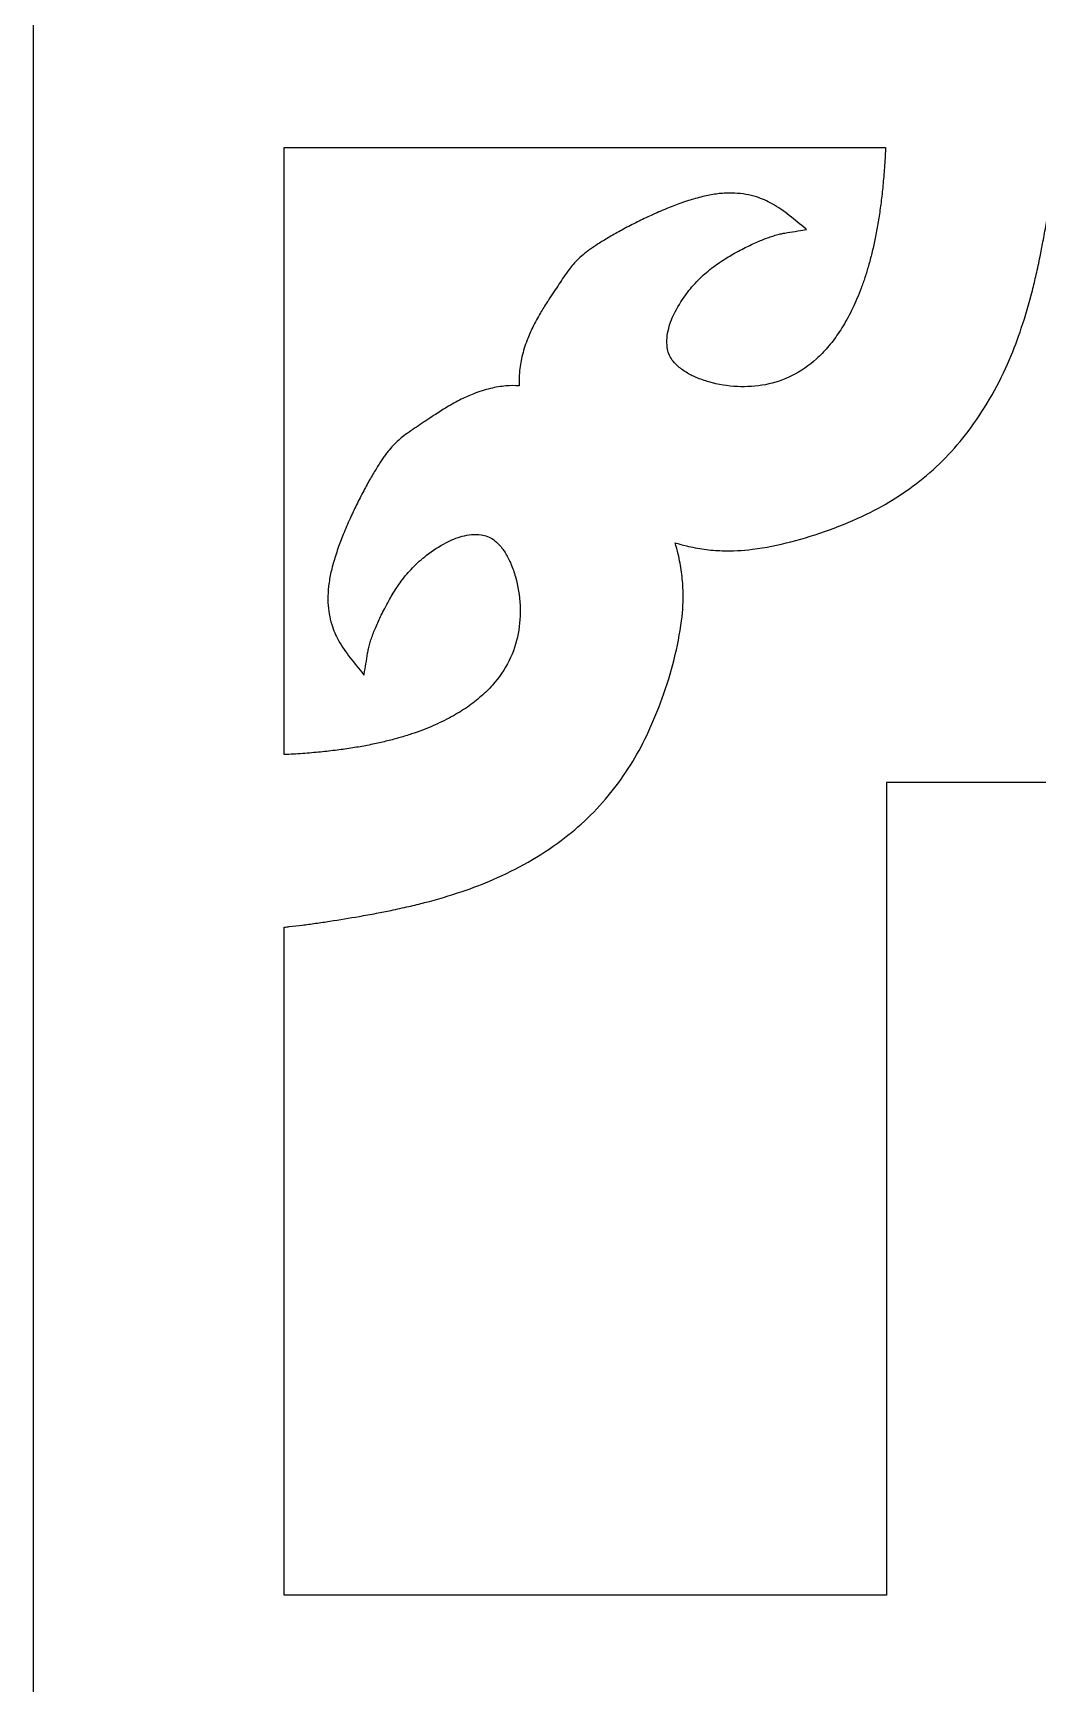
# Model space of a CAD drawing. Header units: centimetres. Extents: x -27 to -20.3, y -9 to 9.
# Drawn here: x -26.999 to -25.649, y 0 to 2.217 of the extents above; entities that cross this region are included whole.
import ezdxf

# ---------------------------------------------------------------- set-up
doc = ezdxf.new("R2010")
doc.units = ezdxf.units.CM
doc.header["$MEASUREMENT"] = 0
doc.layers.add('layer 1', color=7, linetype='Continuous')

msp = doc.modelspace()

# ---------------------------------------------------------------- linework, layer by layer
at = {"layer": 'layer 1', "color": 250}
for points, knots in [([(-20.28417, 9.00077), (-20.28417, 3.00045), (-20.28417, -2.99988), (-20.28417, -9.00021), (-20.28417, -9.00021), (-22.52248, -9.00021), (-24.76082, -9.00021), (-26.99914, -9.00021), (-26.99914, -9.00021), (-26.99914, -2.99988), (-26.99914, 3.00045), (-26.99914, 9.00077), (-26.99914, 9.00077), (-24.76082, 9.00077), (-22.52248, 9.00077), (-20.28417, 9.00077)], [0, 0, 0, 0, 0.2, 0.2, 0.2, 0.2, 0.4, 0.4, 0.4, 0.4, 0.6, 0.6, 0.6, 0.6, 1, 1, 1, 1]), ([(-24.80634, 2.0638), (-25.07871, 2.0638), (-25.35106, 2.0638), (-25.62346, 2.0638), (-25.62346, 2.0638), (-25.62377, 2.06075), (-25.6241, 2.05771), (-25.62442, 2.05467), (-25.62442, 2.05467), (-25.62509, 2.04881), (-25.62576, 2.04297), (-25.62651, 2.03713), (-25.62651, 2.03713), (-25.62726, 2.03111), (-25.62804, 2.02511), (-25.62886, 2.01909), (-25.62886, 2.01909), (-25.62974, 2.01278), (-25.63065, 2.00645), (-25.6316, 2.00016), (-25.6316, 2.00016), (-25.63373, 1.9869), (-25.63589, 1.97366), (-25.63804, 1.96039), (-25.63804, 1.96039), (-25.63938, 1.95254), (-25.6408, 1.94467), (-25.64228, 1.93685), (-25.64228, 1.93685), (-25.64353, 1.93026), (-25.6448, 1.92366), (-25.64615, 1.9171), (-25.64615, 1.9171), (-25.64778, 1.90909), (-25.64952, 1.90109), (-25.65134, 1.89312), (-25.65134, 1.89312), (-25.65299, 1.88594), (-25.65469, 1.87878), (-25.65653, 1.87164), (-25.65653, 1.87164), (-25.66089, 1.85456), (-25.66582, 1.83764), (-25.67138, 1.82091), (-25.67138, 1.82091), (-25.67604, 1.80671), (-25.68136, 1.79272), (-25.68722, 1.77898), (-25.68722, 1.77898), (-25.70106, 1.74644), (-25.7185, 1.7157), (-25.73927, 1.68713), (-25.73927, 1.68713), (-25.75761, 1.66193), (-25.77905, 1.6393), (-25.80321, 1.61966), (-25.80321, 1.61966), (-25.82671, 1.60055), (-25.85227, 1.58435), (-25.87952, 1.57124), (-25.87952, 1.57124), (-25.91205, 1.55563), (-25.94596, 1.54323), (-25.98085, 1.53419), (-25.98085, 1.53419), (-25.99788, 1.52978), (-26.01514, 1.52643), (-26.03254, 1.52414), (-26.03254, 1.52414), (-26.046, 1.52238), (-26.05958, 1.52172), (-26.07318, 1.52216), (-26.07318, 1.52216), (-26.08131, 1.52242), (-26.08942, 1.52311), (-26.09749, 1.52422), (-26.09749, 1.52422), (-26.10552, 1.52533), (-26.11349, 1.52681), (-26.12138, 1.52875), (-26.12138, 1.52875), (-26.12648, 1.53), (-26.13159, 1.53143), (-26.13661, 1.533), (-26.13661, 1.533), (-26.13504, 1.52792), (-26.13364, 1.52281), (-26.13239, 1.51765), (-26.13239, 1.51765), (-26.1305, 1.5097), (-26.12899, 1.50169), (-26.1279, 1.49358), (-26.1279, 1.49358), (-26.12679, 1.48547), (-26.12612, 1.4773), (-26.12587, 1.46914), (-26.12587, 1.46914), (-26.12541, 1.45546), (-26.12608, 1.44179), (-26.12784, 1.42823), (-26.12784, 1.42823), (-26.13009, 1.41068), (-26.13344, 1.39331), (-26.1378, 1.37618), (-26.1378, 1.37618), (-26.14678, 1.34103), (-26.15908, 1.30693), (-26.17462, 1.27416), (-26.17462, 1.27416), (-26.18763, 1.24673), (-26.20374, 1.22099), (-26.22268, 1.19733), (-26.22268, 1.19733), (-26.24222, 1.17301), (-26.26467, 1.15143), (-26.28971, 1.13296), (-26.28971, 1.13296), (-26.31809, 1.11205), (-26.34863, 1.09451), (-26.38095, 1.08055), (-26.38095, 1.08055), (-26.39461, 1.07465), (-26.40848, 1.06933), (-26.42259, 1.06461), (-26.42259, 1.06461), (-26.4392, 1.05902), (-26.45603, 1.05405), (-26.473, 1.04966), (-26.473, 1.04966), (-26.48009, 1.04783), (-26.48719, 1.04608), (-26.49433, 1.04444), (-26.49433, 1.04444), (-26.50226, 1.04259), (-26.51017, 1.04086), (-26.51815, 1.03922), (-26.51815, 1.03922), (-26.52465, 1.03785), (-26.53121, 1.03655), (-26.53776, 1.03532), (-26.53776, 1.03532), (-26.5455, 1.03384), (-26.55323, 1.03243), (-26.56101, 1.03107), (-26.56101, 1.03107), (-26.57415, 1.0289), (-26.58733, 1.02675), (-26.60049, 1.02458), (-26.60049, 1.02458), (-26.60679, 1.02362), (-26.61312, 1.0227), (-26.61944, 1.02181), (-26.61944, 1.02181), (-26.62541, 1.02098), (-26.6314, 1.02019), (-26.63736, 1.01943), (-26.63736, 1.01943), (-26.64317, 1.0187), (-26.64897, 1.01799), (-26.65478, 1.01735), (-26.65478, 1.01735), (-26.65705, 1.01709), (-26.6593, 1.01684), (-26.66156, 1.01659), (-26.66156, 1.01659), (-26.66156, 0.71762), (-26.66156, 0.41862), (-26.66156, 0.11964), (-26.66156, 0.11964), (-26.39188, 0.11964), (-26.1222, 0.11964), (-25.8525, 0.11964), (-25.8525, 0.11964), (-25.8525, 0.40834), (-25.8525, 0.69706), (-25.8525, 0.98575), (-25.8525, 0.98575), (-25.8525, 1.04267), (-25.8525, 1.09959), (-25.8525, 1.15652), (-25.8525, 1.15652), (-25.8525, 1.17024), (-25.8525, 1.18396), (-25.8525, 1.19768), (-25.8525, 1.19768), (-25.8525, 1.20194), (-25.8525, 1.20621), (-25.8525, 1.21047), (-25.8525, 1.21047), (-25.8525, 1.21067), (-25.8525, 1.21087), (-25.8525, 1.21105), (-25.8525, 1.21105), (-25.85229, 1.21105), (-25.8521, 1.21105), (-25.8519, 1.21105), (-25.8519, 1.21105), (-25.84768, 1.21105), (-25.84345, 1.21105), (-25.83918, 1.21105), (-25.83918, 1.21105), (-25.49492, 1.21105), (-25.15062, 1.21105), (-24.80634, 1.21105), (-24.80634, 1.21105), (-24.80634, 1.49531), (-24.80634, 1.77955), (-24.80634, 2.0638)], [0, 0, 0, 0, 0.0188679, 0.0188679, 0.0188679, 0.0188679, 0.0377358, 0.0377358, 0.0377358, 0.0377358, 0.0566038, 0.0566038, 0.0566038, 0.0566038, 0.0754717, 0.0754717, 0.0754717, 0.0754717, 0.0943396, 0.0943396, 0.0943396, 0.0943396, 0.1132075, 0.1132075, 0.1132075, 0.1132075, 0.1320755, 0.1320755, 0.1320755, 0.1320755, 0.1509434, 0.1509434, 0.1509434, 0.1509434, 0.1698113, 0.1698113, 0.1698113, 0.1698113, 0.1886792, 0.1886792, 0.1886792, 0.1886792, 0.2075472, 0.2075472, 0.2075472, 0.2075472, 0.2264151, 0.2264151, 0.2264151, 0.2264151, 0.245283, 0.245283, 0.245283, 0.245283, 0.2641509, 0.2641509, 0.2641509, 0.2641509, 0.2830189, 0.2830189, 0.2830189, 0.2830189, 0.3018868, 0.3018868, 0.3018868, 0.3018868, 0.3207547, 0.3207547, 0.3207547, 0.3207547, 0.3396226, 0.3396226, 0.3396226, 0.3396226, 0.3584906, 0.3584906, 0.3584906, 0.3584906, 0.3773585, 0.3773585, 0.3773585, 0.3773585, 0.3962264, 0.3962264, 0.3962264, 0.3962264, 0.4150943, 0.4150943, 0.4150943, 0.4150943, 0.4339623, 0.4339623, 0.4339623, 0.4339623, 0.4528302, 0.4528302, 0.4528302, 0.4528302, 0.4716981, 0.4716981, 0.4716981, 0.4716981, 0.490566, 0.490566, 0.490566, 0.490566, 0.509434, 0.509434, 0.509434, 0.509434, 0.5283019, 0.5283019, 0.5283019, 0.5283019, 0.5471698, 0.5471698, 0.5471698, 0.5471698, 0.5660377, 0.5660377, 0.5660377, 0.5660377, 0.5849057, 0.5849057, 0.5849057, 0.5849057, 0.6037736, 0.6037736, 0.6037736, 0.6037736, 0.6226415, 0.6226415, 0.6226415, 0.6226415, 0.6415094, 0.6415094, 0.6415094, 0.6415094, 0.6603774, 0.6603774, 0.6603774, 0.6603774, 0.6792453, 0.6792453, 0.6792453, 0.6792453, 0.6981132, 0.6981132, 0.6981132, 0.6981132, 0.7169811, 0.7169811, 0.7169811, 0.7169811, 0.7358491, 0.7358491, 0.7358491, 0.7358491, 0.754717, 0.754717, 0.754717, 0.754717, 0.7735849, 0.7735849, 0.7735849, 0.7735849, 0.7924528, 0.7924528, 0.7924528, 0.7924528, 0.8113208, 0.8113208, 0.8113208, 0.8113208, 0.8301887, 0.8301887, 0.8301887, 0.8301887, 0.8490566, 0.8490566, 0.8490566, 0.8490566, 0.8679245, 0.8679245, 0.8679245, 0.8679245, 0.8867925, 0.8867925, 0.8867925, 0.8867925, 0.9056604, 0.9056604, 0.9056604, 0.9056604, 0.9245283, 0.9245283, 0.9245283, 0.9245283, 0.9433962, 0.9433962, 0.9433962, 0.9433962, 0.9622642, 0.9622642, 0.9622642, 0.9622642, 1, 1, 1, 1]), ([(-26.34586, 1.74366), (-26.34622, 1.74967), (-26.34613, 1.7557), (-26.34564, 1.76172), (-26.34564, 1.76172), (-26.34507, 1.76877), (-26.34394, 1.77576), (-26.34232, 1.78263), (-26.34232, 1.78263), (-26.34049, 1.79033), (-26.33814, 1.79786), (-26.33529, 1.80523), (-26.33529, 1.80523), (-26.33308, 1.811), (-26.33056, 1.81669), (-26.32782, 1.82223), (-26.32782, 1.82223), (-26.32457, 1.82885), (-26.32107, 1.83532), (-26.31729, 1.84168), (-26.31729, 1.84168), (-26.31592, 1.84401), (-26.31451, 1.84633), (-26.31309, 1.84862), (-26.31309, 1.84862), (-26.31134, 1.85141), (-26.3096, 1.85417), (-26.30782, 1.85691), (-26.30782, 1.85691), (-26.3074, 1.85757), (-26.30702, 1.8582), (-26.30659, 1.85883), (-26.30659, 1.85883), (-26.30414, 1.86254), (-26.30171, 1.86623), (-26.29926, 1.86991), (-26.29926, 1.86991), (-26.29484, 1.87665), (-26.29038, 1.88338), (-26.28595, 1.89014), (-26.28595, 1.89014), (-26.28372, 1.89344), (-26.28137, 1.89671), (-26.27897, 1.89992), (-26.27897, 1.89992), (-26.27723, 1.90223), (-26.2754, 1.90448), (-26.27349, 1.90666), (-26.27349, 1.90666), (-26.27122, 1.90925), (-26.26885, 1.91175), (-26.26634, 1.91412), (-26.26634, 1.91412), (-26.26369, 1.91665), (-26.26093, 1.91906), (-26.25806, 1.92137), (-26.25806, 1.92137), (-26.25658, 1.92256), (-26.25506, 1.92373), (-26.25352, 1.92484), (-26.25352, 1.92484), (-26.25178, 1.92615), (-26.25003, 1.92742), (-26.24826, 1.92865), (-26.24826, 1.92865), (-26.24649, 1.92988), (-26.2447, 1.93106), (-26.24293, 1.93223), (-26.24293, 1.93223), (-26.24078, 1.93364), (-26.23862, 1.93502), (-26.23646, 1.93638), (-26.23646, 1.93638), (-26.23423, 1.93777), (-26.232, 1.93912), (-26.22976, 1.94048), (-26.22976, 1.94048), (-26.22725, 1.94197), (-26.22475, 1.94345), (-26.22223, 1.94491), (-26.22223, 1.94491), (-26.21958, 1.94643), (-26.21694, 1.94794), (-26.21428, 1.94943), (-26.21428, 1.94943), (-26.21148, 1.95098), (-26.20869, 1.95251), (-26.20587, 1.95403), (-26.20587, 1.95403), (-26.19967, 1.95735), (-26.19341, 1.9606), (-26.18713, 1.96374), (-26.18713, 1.96374), (-26.18103, 1.96677), (-26.17489, 1.96971), (-26.16869, 1.97256), (-26.16869, 1.97256), (-26.16169, 1.97576), (-26.15464, 1.97881), (-26.14754, 1.98174), (-26.14754, 1.98174), (-26.14142, 1.98425), (-26.1352, 1.98662), (-26.12898, 1.98884), (-26.12898, 1.98884), (-26.12556, 1.99007), (-26.12211, 1.99122), (-26.11868, 1.99232), (-26.11868, 1.99232), (-26.11559, 1.99332), (-26.11249, 1.99427), (-26.10938, 1.99517), (-26.10938, 1.99517), (-26.10604, 1.99611), (-26.10268, 1.99699), (-26.09935, 1.9978), (-26.09935, 1.9978), (-26.09639, 1.9985), (-26.09344, 1.99915), (-26.09049, 1.99971), (-26.09049, 1.99971), (-26.08748, 2.00029), (-26.08443, 2.00078), (-26.08139, 2.00119), (-26.08139, 2.00119), (-26.07853, 2.00158), (-26.07566, 2.00188), (-26.07279, 2.0021), (-26.07279, 2.0021), (-26.07, 2.00231), (-26.06722, 2.00244), (-26.06439, 2.00248), (-26.06439, 2.00248), (-26.06172, 2.00253), (-26.05905, 2.00248), (-26.05638, 2.00236), (-26.05638, 2.00236), (-26.05139, 2.00213), (-26.04642, 2.00158), (-26.04147, 2.00071), (-26.04147, 2.00071), (-26.03671, 1.99988), (-26.03199, 1.99873), (-26.02737, 1.99726), (-26.02737, 1.99726), (-26.01999, 1.99494), (-26.0129, 1.99187), (-26.00614, 1.98807), (-26.00614, 1.98807), (-25.99801, 1.98347), (-25.99031, 1.97824), (-25.98305, 1.97237), (-25.98305, 1.97237), (-25.97567, 1.96641), (-25.96829, 1.96046), (-25.96091, 1.95448), (-25.96091, 1.95448), (-25.96056, 1.95423), (-25.96023, 1.95393), (-25.95989, 1.95366), (-25.95989, 1.95366), (-25.96031, 1.95359), (-25.96075, 1.95351), (-25.96119, 1.95345), (-25.96119, 1.95345), (-25.97053, 1.95186), (-25.97986, 1.9503), (-25.98916, 1.94874), (-25.98916, 1.94874), (-25.99119, 1.9484), (-25.99319, 1.94801), (-25.99517, 1.94754), (-25.99517, 1.94754), (-25.99746, 1.94701), (-25.99974, 1.94642), (-26.00203, 1.94575), (-26.00203, 1.94575), (-26.00428, 1.94511), (-26.00648, 1.9444), (-26.0087, 1.94366), (-26.0087, 1.94366), (-26.01126, 1.94278), (-26.01379, 1.94186), (-26.01629, 1.94087), (-26.01629, 1.94087), (-26.01875, 1.93993), (-26.0212, 1.93893), (-26.02361, 1.93789), (-26.02361, 1.93789), (-26.02643, 1.93669), (-26.02918, 1.93545), (-26.03195, 1.93417), (-26.03195, 1.93417), (-26.03463, 1.93292), (-26.03727, 1.93164), (-26.03993, 1.93033), (-26.03993, 1.93033), (-26.04297, 1.92881), (-26.046, 1.92726), (-26.049, 1.92568), (-26.049, 1.92568), (-26.05236, 1.92391), (-26.05571, 1.92211), (-26.059, 1.92025), (-26.059, 1.92025), (-26.0617, 1.91874), (-26.06438, 1.91717), (-26.067, 1.91558), (-26.067, 1.91558), (-26.07024, 1.9136), (-26.07347, 1.91153), (-26.07666, 1.90939), (-26.07666, 1.90939), (-26.07952, 1.90745), (-26.08236, 1.90543), (-26.08515, 1.90333), (-26.08515, 1.90333), (-26.08831, 1.90095), (-26.09143, 1.89844), (-26.09447, 1.89586), (-26.09447, 1.89586), (-26.09737, 1.89336), (-26.10021, 1.89077), (-26.10294, 1.8881), (-26.10294, 1.8881), (-26.106, 1.88514), (-26.10894, 1.88206), (-26.11174, 1.87888), (-26.11174, 1.87888), (-26.11459, 1.87568), (-26.1173, 1.87238), (-26.11991, 1.86897), (-26.11991, 1.86897), (-26.12619, 1.86078), (-26.13174, 1.85206), (-26.13652, 1.84291), (-26.13652, 1.84291), (-26.1402, 1.83587), (-26.14308, 1.82848), (-26.14515, 1.82081), (-26.14515, 1.82081), (-26.14739, 1.81247), (-26.14805, 1.80383), (-26.14704, 1.79523), (-26.14704, 1.79523), (-26.14634, 1.78925), (-26.14422, 1.78365), (-26.1408, 1.77871), (-26.1408, 1.77871), (-26.13877, 1.77579), (-26.13642, 1.77313), (-26.13378, 1.77076), (-26.13378, 1.77076), (-26.13002, 1.7674), (-26.126, 1.76441), (-26.1217, 1.7618), (-26.1217, 1.7618), (-26.11737, 1.75919), (-26.11289, 1.75688), (-26.10823, 1.75488), (-26.10823, 1.75488), (-26.10262, 1.75253), (-26.09691, 1.7505), (-26.09104, 1.74883), (-26.09104, 1.74883), (-26.07854, 1.74529), (-26.06571, 1.7432), (-26.05276, 1.74257), (-26.05276, 1.74257), (-26.04019, 1.74196), (-26.02764, 1.74285), (-26.01529, 1.74518), (-26.01529, 1.74518), (-26.00276, 1.74756), (-25.99068, 1.75166), (-25.97929, 1.7574), (-25.97929, 1.7574), (-25.96743, 1.76335), (-25.9565, 1.77086), (-25.94662, 1.77979), (-25.94662, 1.77979), (-25.94137, 1.78453), (-25.93644, 1.78961), (-25.93182, 1.79498), (-25.93182, 1.79498), (-25.92665, 1.80101), (-25.92179, 1.80733), (-25.91735, 1.81392), (-25.91735, 1.81392), (-25.91505, 1.8173), (-25.91283, 1.82076), (-25.91071, 1.82426), (-25.91071, 1.82426), (-25.90845, 1.82802), (-25.90626, 1.83185), (-25.90419, 1.8357), (-25.90419, 1.8357), (-25.90207, 1.83964), (-25.90004, 1.84362), (-25.8981, 1.84765), (-25.8981, 1.84765), (-25.89602, 1.85199), (-25.89405, 1.85637), (-25.89218, 1.8608), (-25.89218, 1.8608), (-25.89023, 1.86534), (-25.88841, 1.86994), (-25.88667, 1.87458), (-25.88667, 1.87458), (-25.88482, 1.87946), (-25.88308, 1.88437), (-25.88147, 1.88932), (-25.88147, 1.88932), (-25.87976, 1.89449), (-25.87816, 1.89968), (-25.87668, 1.90491), (-25.87668, 1.90491), (-25.87508, 1.91052), (-25.87357, 1.91617), (-25.87219, 1.92183), (-25.87219, 1.92183), (-25.87073, 1.9277), (-25.86941, 1.93361), (-25.86817, 1.93952), (-25.86817, 1.93952), (-25.86684, 1.94596), (-25.8656, 1.95243), (-25.86449, 1.95891), (-25.86449, 1.95891), (-25.86391, 1.96224), (-25.86338, 1.96557), (-25.86286, 1.9689), (-25.86286, 1.9689), (-25.86229, 1.97238), (-25.86178, 1.97589), (-25.86129, 1.97939), (-25.86129, 1.97939), (-25.86081, 1.98292), (-25.86032, 1.98647), (-25.85987, 1.99004), (-25.85987, 1.99004), (-25.8594, 1.99376), (-25.85897, 1.99749), (-25.85855, 2.00121), (-25.85855, 2.00121), (-25.85813, 2.005), (-25.85773, 2.00878), (-25.85735, 2.01257), (-25.85735, 2.01257), (-25.85697, 2.01654), (-25.85663, 2.02051), (-25.85627, 2.02451), (-25.85627, 2.02451), (-25.85594, 2.02853), (-25.85561, 2.03257), (-25.85534, 2.0366), (-25.85534, 2.0366), (-25.85505, 2.04084), (-25.85478, 2.04507), (-25.85451, 2.04933), (-25.85451, 2.04933), (-25.85424, 2.05361), (-25.85402, 2.0579), (-25.85381, 2.06219), (-25.85381, 2.06219), (-25.85379, 2.06274), (-25.85375, 2.06327), (-25.85375, 2.0638), (-25.85375, 2.0638), (-26.123, 2.0638), (-26.39227, 2.0638), (-26.66156, 2.0638), (-26.66156, 2.0638), (-26.66156, 1.79196), (-26.66156, 1.52014), (-26.66156, 1.24831), (-26.66156, 1.24831), (-26.65754, 1.2485), (-26.6535, 1.24872), (-26.64948, 1.24898), (-26.64948, 1.24898), (-26.64526, 1.24923), (-26.64107, 1.2495), (-26.63685, 1.24981), (-26.63685, 1.24981), (-26.63282, 1.25009), (-26.62884, 1.25041), (-26.62481, 1.25075), (-26.62481, 1.25075), (-26.62086, 1.25109), (-26.61692, 1.25146), (-26.61298, 1.25186), (-26.61298, 1.25186), (-26.60922, 1.25223), (-26.60546, 1.25261), (-26.6017, 1.25305), (-26.6017, 1.25305), (-26.59798, 1.25345), (-26.59427, 1.25392), (-26.59056, 1.25437), (-26.59056, 1.25437), (-26.58705, 1.25483), (-26.58353, 1.25531), (-26.58002, 1.25582), (-26.58002, 1.25582), (-26.57652, 1.25631), (-26.57304, 1.25683), (-26.5696, 1.25737), (-26.5696, 1.25737), (-26.56631, 1.2579), (-26.56298, 1.25845), (-26.55966, 1.25903), (-26.55966, 1.25903), (-26.55323, 1.26017), (-26.54683, 1.2614), (-26.5404, 1.26274), (-26.5404, 1.26274), (-26.53453, 1.26397), (-26.52868, 1.26532), (-26.52285, 1.26678), (-26.52285, 1.26678), (-26.51719, 1.26817), (-26.51162, 1.26968), (-26.50604, 1.2713), (-26.50604, 1.2713), (-26.50084, 1.27279), (-26.49568, 1.27441), (-26.49057, 1.27611), (-26.49057, 1.27611), (-26.48563, 1.27776), (-26.48076, 1.2795), (-26.47591, 1.28133), (-26.47591, 1.28133), (-26.47129, 1.28309), (-26.46675, 1.28495), (-26.46221, 1.2869), (-26.46221, 1.2869), (-26.45783, 1.28879), (-26.45347, 1.29079), (-26.44915, 1.29287), (-26.44915, 1.29287), (-26.44516, 1.29483), (-26.44121, 1.29685), (-26.4373, 1.29898), (-26.4373, 1.29898), (-26.43344, 1.30109), (-26.42965, 1.30326), (-26.42594, 1.30555), (-26.42594, 1.30555), (-26.42246, 1.30769), (-26.41901, 1.30991), (-26.41564, 1.31224), (-26.41564, 1.31224), (-26.40912, 1.31674), (-26.40284, 1.32159), (-26.39685, 1.32681), (-26.39685, 1.32681), (-26.3915, 1.33146), (-26.38647, 1.33644), (-26.38173, 1.34172), (-26.38173, 1.34172), (-26.37288, 1.35164), (-26.36543, 1.36268), (-26.35949, 1.37461), (-26.35949, 1.37461), (-26.35381, 1.38608), (-26.34974, 1.39824), (-26.3474, 1.41085), (-26.3474, 1.41085), (-26.34504, 1.42329), (-26.3442, 1.43591), (-26.3448, 1.44856), (-26.3448, 1.44856), (-26.3454, 1.46162), (-26.34748, 1.47453), (-26.35102, 1.48712), (-26.35102, 1.48712), (-26.35266, 1.49301), (-26.35466, 1.49878), (-26.35703, 1.50442), (-26.35703, 1.50442), (-26.359, 1.5091), (-26.3613, 1.51364), (-26.36389, 1.51799), (-26.36389, 1.51799), (-26.36647, 1.52231), (-26.36944, 1.52636), (-26.37279, 1.53013), (-26.37279, 1.53013), (-26.37514, 1.53279), (-26.37779, 1.53517), (-26.38068, 1.5372), (-26.38068, 1.5372), (-26.3856, 1.54064), (-26.39116, 1.54277), (-26.3971, 1.54349), (-26.3971, 1.54349), (-26.40563, 1.5445), (-26.41421, 1.54387), (-26.4225, 1.54159), (-26.4225, 1.54159), (-26.43012, 1.53949), (-26.43747, 1.5366), (-26.44444, 1.53292), (-26.44444, 1.53292), (-26.45355, 1.52808), (-26.4622, 1.52249), (-26.47035, 1.51619), (-26.47035, 1.51619), (-26.47373, 1.51355), (-26.477, 1.51082), (-26.48017, 1.50795), (-26.48017, 1.50795), (-26.48333, 1.50511), (-26.48638, 1.50216), (-26.48933, 1.4991), (-26.48933, 1.4991), (-26.492, 1.49634), (-26.49457, 1.49348), (-26.49705, 1.49056), (-26.49705, 1.49056), (-26.4996, 1.48752), (-26.5021, 1.48438), (-26.50445, 1.48117), (-26.50445, 1.48117), (-26.50654, 1.47838), (-26.50855, 1.47553), (-26.51047, 1.47261), (-26.51047, 1.47261), (-26.51261, 1.46944), (-26.51466, 1.46619), (-26.51664, 1.46289), (-26.51664, 1.46289), (-26.51821, 1.46025), (-26.51979, 1.45757), (-26.52126, 1.45487), (-26.52126, 1.45487), (-26.52312, 1.45153), (-26.52492, 1.44818), (-26.52667, 1.44479), (-26.52667, 1.44479), (-26.52824, 1.44177), (-26.52979, 1.4387), (-26.53128, 1.43564), (-26.53128, 1.43564), (-26.53258, 1.43298), (-26.53385, 1.43032), (-26.53509, 1.42763), (-26.53509, 1.42763), (-26.53636, 1.42485), (-26.5376, 1.42204), (-26.53879, 1.41923), (-26.53879, 1.41923), (-26.53983, 1.41679), (-26.54081, 1.41434), (-26.54175, 1.41185), (-26.54175, 1.41185), (-26.54273, 1.40933), (-26.54364, 1.40677), (-26.54453, 1.4042), (-26.54453, 1.4042), (-26.54526, 1.40198), (-26.54597, 1.39976), (-26.54659, 1.39749), (-26.54659, 1.39749), (-26.54725, 1.39521), (-26.54785, 1.39292), (-26.54837, 1.39059), (-26.54837, 1.39059), (-26.54884, 1.3886), (-26.54922, 1.38659), (-26.54956, 1.38456), (-26.54956, 1.38456), (-26.55114, 1.37518), (-26.55268, 1.36577), (-26.55424, 1.35638), (-26.55424, 1.35638), (-26.5543, 1.35595), (-26.55437, 1.3555), (-26.55445, 1.35507), (-26.55445, 1.35507), (-26.55473, 1.35541), (-26.555, 1.35576), (-26.55528, 1.3561), (-26.55528, 1.3561), (-26.5612, 1.36353), (-26.56714, 1.37096), (-26.57304, 1.3784), (-26.57304, 1.3784), (-26.57888, 1.3857), (-26.58408, 1.39347), (-26.58863, 1.40164), (-26.58863, 1.40164), (-26.5924, 1.40844), (-26.59546, 1.41559), (-26.59778, 1.42301), (-26.59778, 1.42301), (-26.59923, 1.42768), (-26.60037, 1.43241), (-26.60118, 1.43722), (-26.60118, 1.43722), (-26.60204, 1.44219), (-26.60259, 1.44719), (-26.60283, 1.45221), (-26.60283, 1.45221), (-26.60296, 1.45491), (-26.603, 1.4576), (-26.60296, 1.4603), (-26.60296, 1.4603), (-26.6029, 1.4631), (-26.60278, 1.46592), (-26.60256, 1.46872), (-26.60256, 1.46872), (-26.60235, 1.47162), (-26.60208, 1.47451), (-26.60166, 1.4774), (-26.60166, 1.4774), (-26.60125, 1.48047), (-26.60077, 1.48352), (-26.60021, 1.48655), (-26.60021, 1.48655), (-26.59962, 1.48954), (-26.599, 1.49251), (-26.59829, 1.49547), (-26.59829, 1.49547), (-26.59749, 1.49885), (-26.59662, 1.50221), (-26.59568, 1.50556), (-26.59568, 1.50556), (-26.59478, 1.5087), (-26.59385, 1.51182), (-26.59286, 1.51492), (-26.59286, 1.51492), (-26.59178, 1.51839), (-26.5906, 1.52184), (-26.5894, 1.52529), (-26.5894, 1.52529), (-26.58718, 1.53157), (-26.58483, 1.5378), (-26.58233, 1.54399), (-26.58233, 1.54399), (-26.57947, 1.55114), (-26.57642, 1.55825), (-26.57322, 1.56527), (-26.57322, 1.56527), (-26.57042, 1.57152), (-26.56747, 1.57771), (-26.56446, 1.58385), (-26.56446, 1.58385), (-26.56135, 1.59019), (-26.55814, 1.59648), (-26.55481, 1.60271), (-26.55481, 1.60271), (-26.5533, 1.60555), (-26.5518, 1.60836), (-26.55025, 1.61117), (-26.55025, 1.61117), (-26.54877, 1.61385), (-26.54727, 1.61653), (-26.54576, 1.61917), (-26.54576, 1.61917), (-26.54431, 1.62172), (-26.54285, 1.62424), (-26.54137, 1.62677), (-26.54137, 1.62677), (-26.54, 1.62902), (-26.53867, 1.63126), (-26.53728, 1.6335), (-26.53728, 1.6335), (-26.53594, 1.63568), (-26.53459, 1.63786), (-26.53316, 1.64002), (-26.53316, 1.64002), (-26.53202, 1.64182), (-26.53081, 1.64362), (-26.52961, 1.64538), (-26.52961, 1.64538), (-26.52837, 1.64718), (-26.52713, 1.64895), (-26.52584, 1.65071), (-26.52584, 1.65071), (-26.52472, 1.65224), (-26.52356, 1.65376), (-26.52237, 1.65526), (-26.52237, 1.65526), (-26.5201, 1.65814), (-26.51771, 1.66092), (-26.5152, 1.6636), (-26.5152, 1.6636), (-26.51282, 1.66612), (-26.51036, 1.66851), (-26.50779, 1.67079), (-26.50779, 1.67079), (-26.5056, 1.67271), (-26.50337, 1.67455), (-26.50107, 1.67631), (-26.50107, 1.67631), (-26.49793, 1.6787), (-26.49474, 1.68101), (-26.4915, 1.68325), (-26.4915, 1.68325), (-26.48478, 1.68775), (-26.47802, 1.69224), (-26.47128, 1.69676), (-26.47128, 1.69676), (-26.46761, 1.69918), (-26.46399, 1.70163), (-26.46031, 1.70406), (-26.46031, 1.70406), (-26.45969, 1.7045), (-26.45902, 1.70491), (-26.45839, 1.70533), (-26.45839, 1.70533), (-26.45566, 1.70713), (-26.4529, 1.7089), (-26.45013, 1.71065), (-26.45013, 1.71065), (-26.44785, 1.7121), (-26.44552, 1.71352), (-26.44323, 1.7149), (-26.44323, 1.7149), (-26.43691, 1.71867), (-26.43047, 1.72222), (-26.42389, 1.72551), (-26.42389, 1.72551), (-26.41839, 1.72828), (-26.41277, 1.73077), (-26.40701, 1.73302), (-26.40701, 1.73302), (-26.39969, 1.73588), (-26.39221, 1.73824), (-26.38461, 1.74009), (-26.38461, 1.74009), (-26.37774, 1.74174), (-26.37082, 1.74286), (-26.36381, 1.74345), (-26.36381, 1.74345), (-26.35782, 1.74393), (-26.35186, 1.74401), (-26.34586, 1.74366)], [0, 0, 0, 0, 0.0053763, 0.0053763, 0.0053763, 0.0053763, 0.0107527, 0.0107527, 0.0107527, 0.0107527, 0.016129, 0.016129, 0.016129, 0.016129, 0.0215054, 0.0215054, 0.0215054, 0.0215054, 0.0268817, 0.0268817, 0.0268817, 0.0268817, 0.0322581, 0.0322581, 0.0322581, 0.0322581, 0.0376344, 0.0376344, 0.0376344, 0.0376344, 0.0430108, 0.0430108, 0.0430108, 0.0430108, 0.0483871, 0.0483871, 0.0483871, 0.0483871, 0.0537634, 0.0537634, 0.0537634, 0.0537634, 0.0591398, 0.0591398, 0.0591398, 0.0591398, 0.0645161, 0.0645161, 0.0645161, 0.0645161, 0.0698925, 0.0698925, 0.0698925, 0.0698925, 0.0752688, 0.0752688, 0.0752688, 0.0752688, 0.0806452, 0.0806452, 0.0806452, 0.0806452, 0.0860215, 0.0860215, 0.0860215, 0.0860215, 0.0913978, 0.0913978, 0.0913978, 0.0913978, 0.0967742, 0.0967742, 0.0967742, 0.0967742, 0.1021505, 0.1021505, 0.1021505, 0.1021505, 0.1075269, 0.1075269, 0.1075269, 0.1075269, 0.1129032, 0.1129032, 0.1129032, 0.1129032, 0.1182796, 0.1182796, 0.1182796, 0.1182796, 0.1236559, 0.1236559, 0.1236559, 0.1236559, 0.1290323, 0.1290323, 0.1290323, 0.1290323, 0.1344086, 0.1344086, 0.1344086, 0.1344086, 0.1397849, 0.1397849, 0.1397849, 0.1397849, 0.1451613, 0.1451613, 0.1451613, 0.1451613, 0.1505376, 0.1505376, 0.1505376, 0.1505376, 0.155914, 0.155914, 0.155914, 0.155914, 0.1612903, 0.1612903, 0.1612903, 0.1612903, 0.1666667, 0.1666667, 0.1666667, 0.1666667, 0.172043, 0.172043, 0.172043, 0.172043, 0.1774194, 0.1774194, 0.1774194, 0.1774194, 0.1827957, 0.1827957, 0.1827957, 0.1827957, 0.188172, 0.188172, 0.188172, 0.188172, 0.1935484, 0.1935484, 0.1935484, 0.1935484, 0.1989247, 0.1989247, 0.1989247, 0.1989247, 0.2043011, 0.2043011, 0.2043011, 0.2043011, 0.2096774, 0.2096774, 0.2096774, 0.2096774, 0.2150538, 0.2150538, 0.2150538, 0.2150538, 0.2204301, 0.2204301, 0.2204301, 0.2204301, 0.2258065, 0.2258065, 0.2258065, 0.2258065, 0.2311828, 0.2311828, 0.2311828, 0.2311828, 0.2365591, 0.2365591, 0.2365591, 0.2365591, 0.2419355, 0.2419355, 0.2419355, 0.2419355, 0.2473118, 0.2473118, 0.2473118, 0.2473118, 0.2526882, 0.2526882, 0.2526882, 0.2526882, 0.2580645, 0.2580645, 0.2580645, 0.2580645, 0.2634409, 0.2634409, 0.2634409, 0.2634409, 0.2688172, 0.2688172, 0.2688172, 0.2688172, 0.2741935, 0.2741935, 0.2741935, 0.2741935, 0.2795699, 0.2795699, 0.2795699, 0.2795699, 0.2849462, 0.2849462, 0.2849462, 0.2849462, 0.2903226, 0.2903226, 0.2903226, 0.2903226, 0.2956989, 0.2956989, 0.2956989, 0.2956989, 0.3010753, 0.3010753, 0.3010753, 0.3010753, 0.3064516, 0.3064516, 0.3064516, 0.3064516, 0.311828, 0.311828, 0.311828, 0.311828, 0.3172043, 0.3172043, 0.3172043, 0.3172043, 0.3225806, 0.3225806, 0.3225806, 0.3225806, 0.327957, 0.327957, 0.327957, 0.327957, 0.3333333, 0.3333333, 0.3333333, 0.3333333, 0.3387097, 0.3387097, 0.3387097, 0.3387097, 0.344086, 0.344086, 0.344086, 0.344086, 0.3494624, 0.3494624, 0.3494624, 0.3494624, 0.3548387, 0.3548387, 0.3548387, 0.3548387, 0.3602151, 0.3602151, 0.3602151, 0.3602151, 0.3655914, 0.3655914, 0.3655914, 0.3655914, 0.3709677, 0.3709677, 0.3709677, 0.3709677, 0.3763441, 0.3763441, 0.3763441, 0.3763441, 0.3817204, 0.3817204, 0.3817204, 0.3817204, 0.3870968, 0.3870968, 0.3870968, 0.3870968, 0.3924731, 0.3924731, 0.3924731, 0.3924731, 0.3978495, 0.3978495, 0.3978495, 0.3978495, 0.4032258, 0.4032258, 0.4032258, 0.4032258, 0.4086022, 0.4086022, 0.4086022, 0.4086022, 0.4139785, 0.4139785, 0.4139785, 0.4139785, 0.4193548, 0.4193548, 0.4193548, 0.4193548, 0.4247312, 0.4247312, 0.4247312, 0.4247312, 0.4301075, 0.4301075, 0.4301075, 0.4301075, 0.4354839, 0.4354839, 0.4354839, 0.4354839, 0.4408602, 0.4408602, 0.4408602, 0.4408602, 0.4462366, 0.4462366, 0.4462366, 0.4462366, 0.4516129, 0.4516129, 0.4516129, 0.4516129, 0.4569892, 0.4569892, 0.4569892, 0.4569892, 0.4623656, 0.4623656, 0.4623656, 0.4623656, 0.4677419, 0.4677419, 0.4677419, 0.4677419, 0.4731183, 0.4731183, 0.4731183, 0.4731183, 0.4784946, 0.4784946, 0.4784946, 0.4784946, 0.483871, 0.483871, 0.483871, 0.483871, 0.4892473, 0.4892473, 0.4892473, 0.4892473, 0.4946237, 0.4946237, 0.4946237, 0.4946237, 0.5, 0.5, 0.5, 0.5, 0.5053763, 0.5053763, 0.5053763, 0.5053763, 0.5107527, 0.5107527, 0.5107527, 0.5107527, 0.516129, 0.516129, 0.516129, 0.516129, 0.5215054, 0.5215054, 0.5215054, 0.5215054, 0.5268817, 0.5268817, 0.5268817, 0.5268817, 0.5322581, 0.5322581, 0.5322581, 0.5322581, 0.5376344, 0.5376344, 0.5376344, 0.5376344, 0.5430108, 0.5430108, 0.5430108, 0.5430108, 0.5483871, 0.5483871, 0.5483871, 0.5483871, 0.5537634, 0.5537634, 0.5537634, 0.5537634, 0.5591398, 0.5591398, 0.5591398, 0.5591398, 0.5645161, 0.5645161, 0.5645161, 0.5645161, 0.5698925, 0.5698925, 0.5698925, 0.5698925, 0.5752688, 0.5752688, 0.5752688, 0.5752688, 0.5806452, 0.5806452, 0.5806452, 0.5806452, 0.5860215, 0.5860215, 0.5860215, 0.5860215, 0.5913978, 0.5913978, 0.5913978, 0.5913978, 0.5967742, 0.5967742, 0.5967742, 0.5967742, 0.6021505, 0.6021505, 0.6021505, 0.6021505, 0.6075269, 0.6075269, 0.6075269, 0.6075269, 0.6129032, 0.6129032, 0.6129032, 0.6129032, 0.6182796, 0.6182796, 0.6182796, 0.6182796, 0.6236559, 0.6236559, 0.6236559, 0.6236559, 0.6290323, 0.6290323, 0.6290323, 0.6290323, 0.6344086, 0.6344086, 0.6344086, 0.6344086, 0.6397849, 0.6397849, 0.6397849, 0.6397849, 0.6451613, 0.6451613, 0.6451613, 0.6451613, 0.6505376, 0.6505376, 0.6505376, 0.6505376, 0.655914, 0.655914, 0.655914, 0.655914, 0.6612903, 0.6612903, 0.6612903, 0.6612903, 0.6666667, 0.6666667, 0.6666667, 0.6666667, 0.672043, 0.672043, 0.672043, 0.672043, 0.6774194, 0.6774194, 0.6774194, 0.6774194, 0.6827957, 0.6827957, 0.6827957, 0.6827957, 0.688172, 0.688172, 0.688172, 0.688172, 0.6935484, 0.6935484, 0.6935484, 0.6935484, 0.6989247, 0.6989247, 0.6989247, 0.6989247, 0.7043011, 0.7043011, 0.7043011, 0.7043011, 0.7096774, 0.7096774, 0.7096774, 0.7096774, 0.7150538, 0.7150538, 0.7150538, 0.7150538, 0.7204301, 0.7204301, 0.7204301, 0.7204301, 0.7258065, 0.7258065, 0.7258065, 0.7258065, 0.7311828, 0.7311828, 0.7311828, 0.7311828, 0.7365591, 0.7365591, 0.7365591, 0.7365591, 0.7419355, 0.7419355, 0.7419355, 0.7419355, 0.7473118, 0.7473118, 0.7473118, 0.7473118, 0.7526882, 0.7526882, 0.7526882, 0.7526882, 0.7580645, 0.7580645, 0.7580645, 0.7580645, 0.7634409, 0.7634409, 0.7634409, 0.7634409, 0.7688172, 0.7688172, 0.7688172, 0.7688172, 0.7741935, 0.7741935, 0.7741935, 0.7741935, 0.7795699, 0.7795699, 0.7795699, 0.7795699, 0.7849462, 0.7849462, 0.7849462, 0.7849462, 0.7903226, 0.7903226, 0.7903226, 0.7903226, 0.7956989, 0.7956989, 0.7956989, 0.7956989, 0.8010753, 0.8010753, 0.8010753, 0.8010753, 0.8064516, 0.8064516, 0.8064516, 0.8064516, 0.811828, 0.811828, 0.811828, 0.811828, 0.8172043, 0.8172043, 0.8172043, 0.8172043, 0.8225806, 0.8225806, 0.8225806, 0.8225806, 0.827957, 0.827957, 0.827957, 0.827957, 0.8333333, 0.8333333, 0.8333333, 0.8333333, 0.8387097, 0.8387097, 0.8387097, 0.8387097, 0.844086, 0.844086, 0.844086, 0.844086, 0.8494624, 0.8494624, 0.8494624, 0.8494624, 0.8548387, 0.8548387, 0.8548387, 0.8548387, 0.8602151, 0.8602151, 0.8602151, 0.8602151, 0.8655914, 0.8655914, 0.8655914, 0.8655914, 0.8709677, 0.8709677, 0.8709677, 0.8709677, 0.8763441, 0.8763441, 0.8763441, 0.8763441, 0.8817204, 0.8817204, 0.8817204, 0.8817204, 0.8870968, 0.8870968, 0.8870968, 0.8870968, 0.8924731, 0.8924731, 0.8924731, 0.8924731, 0.8978495, 0.8978495, 0.8978495, 0.8978495, 0.9032258, 0.9032258, 0.9032258, 0.9032258, 0.9086022, 0.9086022, 0.9086022, 0.9086022, 0.9139785, 0.9139785, 0.9139785, 0.9139785, 0.9193548, 0.9193548, 0.9193548, 0.9193548, 0.9247312, 0.9247312, 0.9247312, 0.9247312, 0.9301075, 0.9301075, 0.9301075, 0.9301075, 0.9354839, 0.9354839, 0.9354839, 0.9354839, 0.9408602, 0.9408602, 0.9408602, 0.9408602, 0.9462366, 0.9462366, 0.9462366, 0.9462366, 0.9516129, 0.9516129, 0.9516129, 0.9516129, 0.9569892, 0.9569892, 0.9569892, 0.9569892, 0.9623656, 0.9623656, 0.9623656, 0.9623656, 0.9677419, 0.9677419, 0.9677419, 0.9677419, 0.9731183, 0.9731183, 0.9731183, 0.9731183, 0.9784946, 0.9784946, 0.9784946, 0.9784946, 0.983871, 0.983871, 0.983871, 0.983871, 0.9892473, 0.9892473, 0.9892473, 0.9892473, 1, 1, 1, 1])]:
    msp.add_open_spline(points, degree=3, knots=knots, dxfattribs=at)

doc.saveas('drawing.dxf')
